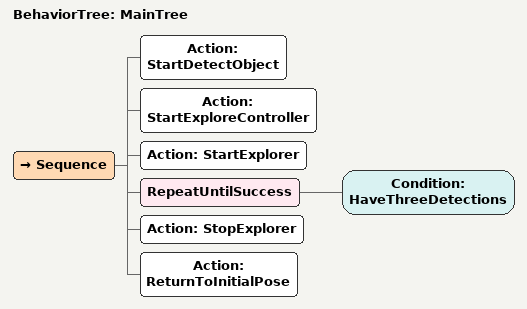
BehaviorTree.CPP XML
<?xml version="1.0"?>
<root main_tree_to_execute="MainTree">
  <BehaviorTree ID="MainTree">
    <Sequence>
      <!-- Launch the perception and exploration nodes -->
      <Action ID="StartDetectObject"/>
      <Action ID="StartExploreController"/>
      <Action ID="StartExplorer"/>

      <!-- Continue exploring until three red objects are detected -->
      <RepeatUntilSuccess>
        <Condition ID="HaveThreeDetections"/>
      </RepeatUntilSuccess>

      <!-- After detecting three objects return to the initial pose -->
      <Action ID="StopExplorer"/>
      <Action ID="ReturnToInitialPose"/>
    </Sequence>
  </BehaviorTree>

</root>
